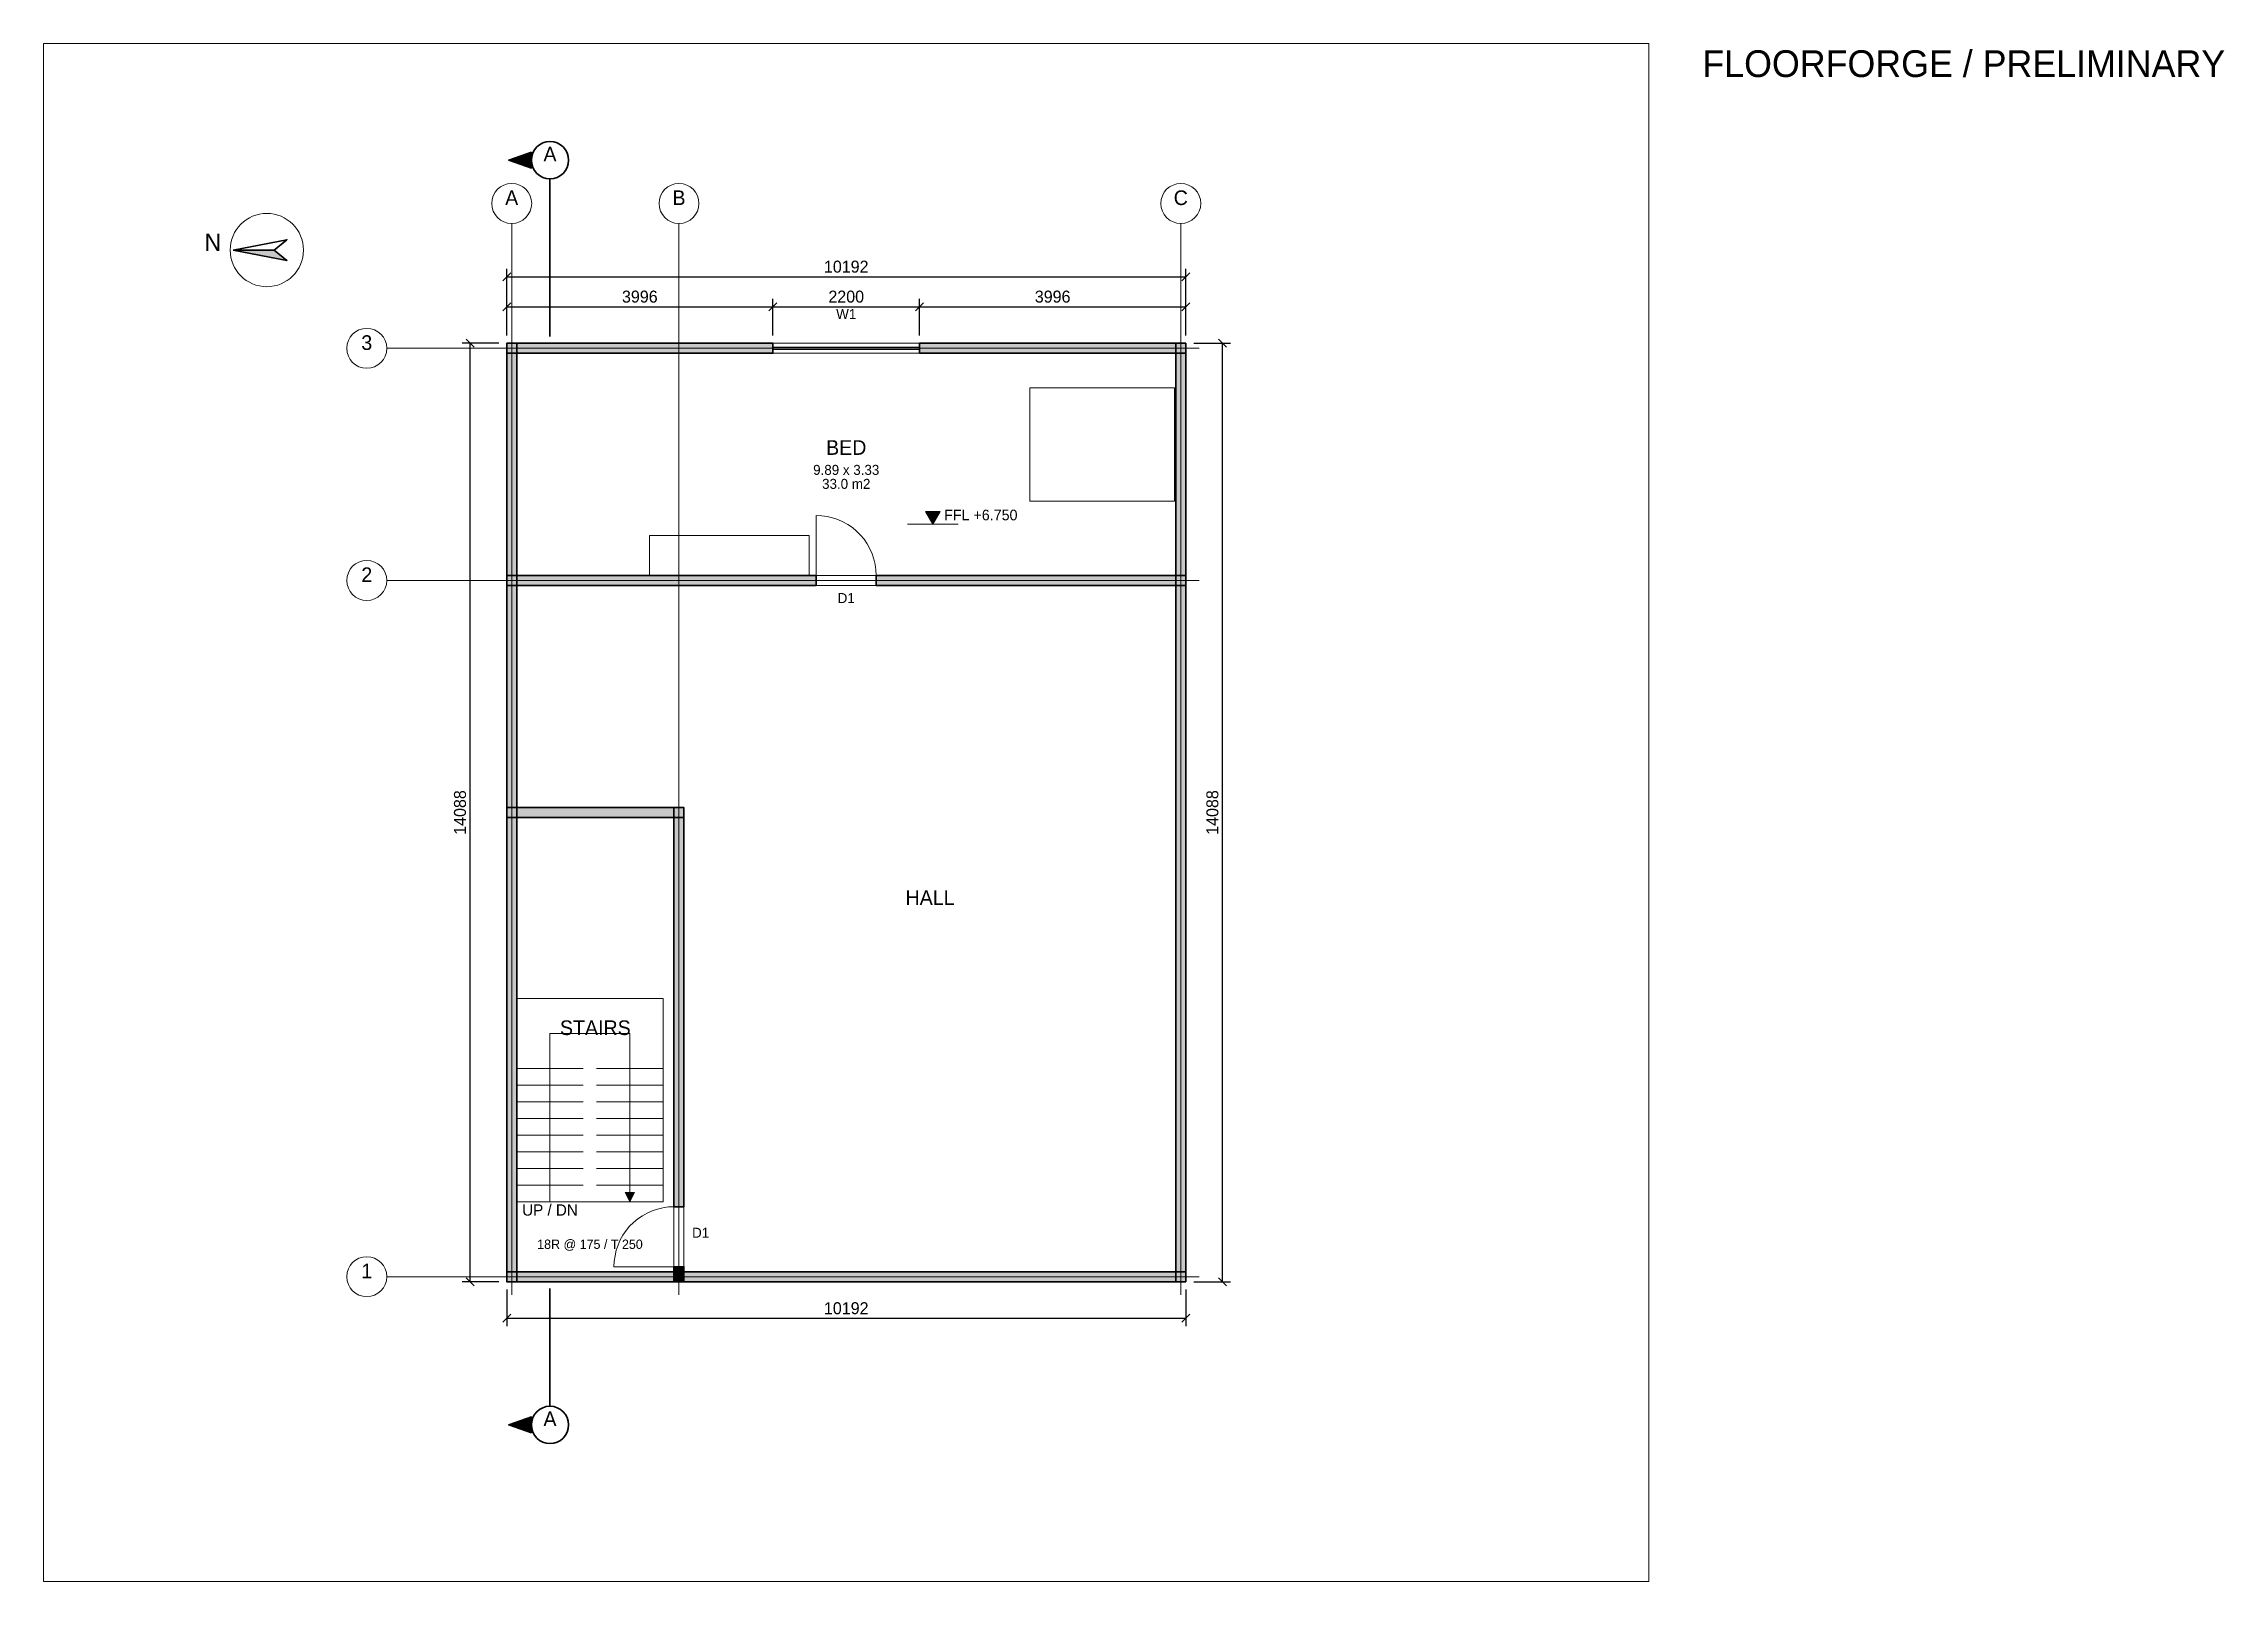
# Paper-space layout 'FLOOR-2' of a CAD drawing. Header units: millimetres. Extents: x 20 to 346, y 30 to 260.
# The model-space entities are those that its viewports show. They can reach past a viewport. Long polylines and large blocks are cut down to what shows.
import ezdxf
from ezdxf.enums import TextEntityAlignment as Align

# ---------------------------------------------------------------- set-up
doc = ezdxf.new("R2010")
doc.units = ezdxf.units.MM
for name, color, linetype, lineweight in [('A-ANNO', 7, 'Continuous', 18), ('A-DIMS', 7, 'Continuous', 13), ('A-DOOR', 3, 'Continuous', 18), ('A-FLOR', 8, 'Continuous', 13), ('A-FURN', 8, 'Continuous', 13), ('A-GRID', 8, 'Continuous', 13), ('A-LEVL', 7, 'Continuous', 13), ('A-SECT', 1, 'Continuous', 35), ('A-STAIR', 7, 'Continuous', 18), ('A-TAGS', 1, 'Continuous', 13), ('A-WALL', 7, 'Continuous', 35), ('A-WIND', 4, 'Continuous', 18)]:
    doc.layers.add(name, color=color, linetype=linetype, lineweight=lineweight)
doc.dimstyles.new('FF-ARCH', dxfattribs={"dimtxt": 180, "dimasz": 90, "dimexe": 120, "dimexo": 120, "dimgap": 60, "dimtad": 1, "dimdec": 0, "dimtsz": 60, "dimcen": 2.5, "dimazin": 3, "dimtfac": 1, "dimtmove": 0, "dimatfit": 3})

msp = doc.modelspace()

# ---------------------------------------------------------------- hatches: boundary and pattern name
at = {"layer": 'A-LEVL'}
msp.add_hatch(color=7, dxfattribs=at).paths.add_polyline_path([(50670, 11560.8), (50890, 11560.8), (50780, 11370.8)])
at = {"layer": 'A-SECT'}
for points in [[(44754, 16958), (44414, 16838), (44754, 16718)], [(44754, -2270), (44414, -2150), (44754, -2030)]]:
    msp.add_hatch(color=7, dxfattribs=at).paths.add_polyline_path(points)
at = {"layer": 'A-STAIR'}
msp.add_hatch(color=7, dxfattribs=at).paths.add_polyline_path([(46164, 1340), (46304, 1340), (46234, 1200)])
at = {"layer": 'A-WALL'}
for points in [[(40278, 15488), (41086.5, 15334), (40894, 15488)], [(44384, 14013), (44384, 14088), (44534, 14088), (44534, 10528.5), (44534, 10453.5), (44384, 10453.5), (44384, 14013)], [(44459, 13938), (44384, 13938), (44384, 14088), (48380, 14088), (48380, 13938), (44459, 13938)], [(54576, 14088), (54576, 13938), (50580, 13938), (50580, 14088), (54501, 14088), (54576, 14088)], [(54426, 14013), (54426, 14088), (54576, 14088), (54576, 10528.5), (54576, 10453.5), (54426, 10453.5), (54426, 14013)], [(44384, 10528.5), (44384, 10603.5), (44534, 10603.5), (44534, 7044), (44534, 6969), (44384, 6969), (44384, 10528.5)], [(44459, 10453.5), (44384, 10453.5), (44384, 10603.5), (49030, 10603.5), (49030, 10453.5), (44459, 10453.5)], [(54576, 10603.5), (54576, 10453.5), (49930, 10453.5), (49930, 10603.5), (54501, 10603.5), (54576, 10603.5)], [(54426, 10528.5), (54426, 10603.5), (54576, 10603.5), (54576, 75), (54576, 0), (54426, 0), (54426, 10528.5)], [(44384, 7044), (44384, 7119), (44534, 7119), (44534, 75), (44534, 0), (44384, 0), (44384, 7044)], [(46969.5, 7119), (47044.5, 7119), (47044.5, 6969), (44459, 6969), (44384, 6969), (44384, 7119), (46969.5, 7119)], [(46894.5, 7119), (47044.5, 7119), (47044.5, 1125), (46894.5, 1125), (46894.5, 7044), (46894.5, 7119)], [(46969.5, 150), (47044.5, 150), (47044.5, 0), (44459, 0), (44384, 0), (44384, 150), (46969.5, 150)], [(47044.5, 75), (47044.5, 0), (46894.5, 0), (46894.5, 225), (47044.5, 225), (47044.5, 75)], [(54501, 150), (54576, 150), (54576, 0), (46969.5, 0), (46894.5, 0), (46894.5, 150), (54501, 150)]]:
    msp.add_hatch(color=7, dxfattribs=at).paths.add_polyline_path(points)

# ---------------------------------------------------------------- linework, layer by layer
at = {"layer": 'A-ANNO'}
msp.add_circle((40784, 15488), 550, dxfattribs=at)
at = {"layer": 'A-DOOR'}
for p, q in [((49030, 10603.5), (49030, 11503.5)), ((46894.5, 225), (45994.5, 225))]:
    msp.add_line(p, q, dxfattribs=at)
for points in [[(49930, 10603.5), (49926.2, 10686.5), (49914.7, 10768.9), (49895.6, 10849.8), (49869.2, 10928.6), (49835.6, 11004.7), (49795.2, 11077.3), (49748.2, 11145.9), (49695.1, 11209.8), (49636.3, 11268.6), (49572.4, 11321.7), (49503.8, 11368.7), (49431.2, 11409.1), (49355.1, 11442.7), (49276.3, 11469.1), (49195.4, 11488.2), (49113, 11499.7), (49030, 11503.5)], [(46894.5, 1125), (46811.5, 1121.2), (46729.1, 1109.7), (46648.2, 1090.6), (46569.4, 1064.2), (46493.3, 1030.6), (46420.7, 990.2), (46352.1, 943.2), (46288.2, 890.1), (46229.4, 831.3), (46176.3, 767.4), (46129.3, 698.8), (46088.9, 626.2), (46055.3, 550.1), (46028.9, 471.3), (46009.8, 390.4), (45998.3, 308), (45994.5, 225)]]:
    msp.add_lwpolyline(points, dxfattribs=at)
at = {"layer": 'A-FLOR'}
for points in [[(46894.5, 0), (44534, 0), (44459, 0), (44384, 0), (44384, 150), (44384, 6969), (44384, 7044), (44384, 7119), (44384, 10453.5), (44384, 10528.5), (44384, 10603.5), (44384, 13938), (44384, 14013), (44384, 14088), (44534, 14088), (54426, 14088), (54501, 14088), (54576, 14088), (54576, 13938), (54576, 10603.5), (54576, 10528.5), (54576, 10453.5), (54576, 150), (54576, 75), (54576, 0), (54426, 0), (47044.5, 0), (46969.5, 0), (46894.5, 0)], [(44534, 13938), (54426, 13938), (54426, 10603.5), (44534, 10603.5)], [(47044.5, 7119), (44534, 7119), (44534, 10453.5), (54426, 10453.5), (54426, 150), (47044.5, 150)], [(46894.5, 150), (44534, 150), (44534, 6969), (46894.5, 6969)], [(46734, 4250), (44534, 4250), (44534, 1200), (46734, 1200), (46734, 4250)]]:
    msp.add_lwpolyline(points, close=True, dxfattribs=at)
at = {"layer": 'A-FURN'}
for points in [[(54406, 11718), (54406, 13418), (52236, 13418), (52236, 11718)], [(48926, 10603.5), (48926, 11203.5), (46526, 11203.5), (46526, 10603.5)]]:
    msp.add_lwpolyline(points, close=True, dxfattribs=at)
at = {"layer": 'A-GRID'}
for p, q in [((44459, -200), (44459, 15888)), ((46970, -200), (46970, 15888)), ((54501, -200), (54501, 15888)), ((42584, 14013), (54776, 14013)), ((42584, 10528), (54776, 10528)), ((42584, 75), (54776, 75))]:
    msp.add_line(p, q, dxfattribs=at)
for centre in [(44459, 16188), (46970, 16188), (54501, 16188), (42284, 14013), (42284, 10528), (42284, 75)]:
    msp.add_circle(centre, 300, dxfattribs=at)
at = {"layer": 'A-LEVL'}
msp.add_line((50400, 11370.8), (51160, 11370.8), dxfattribs=at)
msp.add_lwpolyline([(50670, 11560.8), (50890, 11560.8), (50780, 11370.8)], close=True, dxfattribs=at)
at = {"layer": 'A-SECT'}
for p, q in [((45034, 16258), (45034, 16558)), ((45034, 14188), (45034, 16258)), ((45034, -100), (45034, -1570)), ((45034, -1570), (45034, -1870))]:
    msp.add_line(p, q, dxfattribs=at)
for points in [[(44754, 16958), (44414, 16838), (44754, 16718)], [(44754, -2270), (44414, -2150), (44754, -2030)]]:
    msp.add_lwpolyline(points, close=True, dxfattribs=at)
for centre in [(45034, 16838), (45034, -2150)]:
    msp.add_circle(centre, 280, dxfattribs=at)
at = {"layer": 'A-STAIR'}
for p, q in [((44534, 3200), (45534, 3200)), ((44534, 2950), (45534, 2950)), ((45734, 3200), (46734, 3200)), ((45734, 2950), (46734, 2950)), ((44534, 2700), (45534, 2700)), ((45734, 2700), (46734, 2700)), ((44534, 2450), (45534, 2450)), ((45734, 2450), (46734, 2450)), ((44534, 2200), (45534, 2200)), ((45734, 2200), (46734, 2200)), ((44534, 1950), (45534, 1950)), ((44534, 1700), (45534, 1700)), ((45734, 1950), (46734, 1950)), ((45734, 1700), (46734, 1700)), ((44534, 1450), (45534, 1450)), ((45734, 1450), (46734, 1450)), ((44534, 1200), (45534, 1200)), ((45734, 1200), (46734, 1200))]:
    msp.add_line(p, q, dxfattribs=at)
msp.add_lwpolyline([(45034, 1200), (45034, 3725), (46234, 3725), (46234, 1200)], dxfattribs=at)
msp.add_lwpolyline([(46164, 1340), (46304, 1340), (46234, 1200)], close=True, dxfattribs=at)
at = {"layer": 'A-WALL'}
for points in [[(40278, 15488), (41086.5, 15642), (40894, 15488)], [(40278, 15488), (41086.5, 15334), (40894, 15488)], [(44384, 14013), (44384, 14088), (44534, 14088), (44534, 10528.5), (44534, 10453.5), (44384, 10453.5), (44384, 14013)], [(44459, 13938), (44384, 13938), (44384, 14088), (48380, 14088), (48380, 13938), (44459, 13938)], [(54576, 14088), (54576, 13938), (50580, 13938), (50580, 14088), (54501, 14088), (54576, 14088)], [(54426, 14013), (54426, 14088), (54576, 14088), (54576, 10528.5), (54576, 10453.5), (54426, 10453.5), (54426, 14013)], [(44384, 10528.5), (44384, 10603.5), (44534, 10603.5), (44534, 7044), (44534, 6969), (44384, 6969), (44384, 10528.5)], [(44459, 10453.5), (44384, 10453.5), (44384, 10603.5), (49030, 10603.5), (49030, 10453.5), (44459, 10453.5)], [(54576, 10603.5), (54576, 10453.5), (49930, 10453.5), (49930, 10603.5), (54501, 10603.5), (54576, 10603.5)], [(54426, 10528.5), (54426, 10603.5), (54576, 10603.5), (54576, 75), (54576, 0), (54426, 0), (54426, 10528.5)], [(44384, 7044), (44384, 7119), (44534, 7119), (44534, 75), (44534, 0), (44384, 0), (44384, 7044)], [(46969.5, 7119), (47044.5, 7119), (47044.5, 6969), (44459, 6969), (44384, 6969), (44384, 7119), (46969.5, 7119)], [(46894.5, 7119), (47044.5, 7119), (47044.5, 1125), (46894.5, 1125), (46894.5, 7044), (46894.5, 7119)], [(46969.5, 150), (47044.5, 150), (47044.5, 0), (44459, 0), (44384, 0), (44384, 150), (46969.5, 150)], [(47044.5, 75), (47044.5, 0), (46894.5, 0), (46894.5, 225), (47044.5, 225), (47044.5, 75)], [(54501, 150), (54576, 150), (54576, 0), (46969.5, 0), (46894.5, 0), (46894.5, 150), (54501, 150)]]:
    msp.add_lwpolyline(points, close=True, dxfattribs=at)
at = {"layer": 'A-WIND'}
for p, q in [((48380, 14088), (50580, 14088)), ((48380, 14088), (48380, 13938)), ((50580, 14088), (50580, 13938)), ((48380, 14031), (50580, 14031)), ((48380, 13995), (50580, 13995)), ((48380, 13938), (50580, 13938))]:
    msp.add_line(p, q, dxfattribs=at)

# ---------------------------------------------------------------- texts
at = {"layer": 'A-ANNO'}
for s, height, p in [('N', 260, (39974, 15398)), ('BED', 220, (49480, 12347.8)), ('9.89 x 3.33', 150, (49480, 12068.2)), ('33.0 m2', 150, (49480, 11858.2)), ('HALL', 220, (50737.8, 5590.1)), ('STAIRS', 220, (45714.2, 3636.5))]:
    msp.add_text(s, height=height, dxfattribs=at).set_placement(p, align=Align.BOTTOM_CENTER)
at = {"layer": 'A-GRID'}
for s, p in [('A', (44459, 16098)), ('B', (46970, 16098)), ('C', (54501, 16098)), ('3', (42284, 13923)), ('2', (42284, 10438)), ('1', (42284, -15))]:
    msp.add_text(s, height=220, dxfattribs=at).set_placement(p, align=Align.BOTTOM_CENTER)
at = {"layer": 'A-LEVL'}
msp.add_text('FFL +6.750', height=160, dxfattribs=at).set_placement((50950, 11430.8))
at = {"layer": 'A-SECT'}
for p in [(45034, 16753), (45034, -2235)]:
    msp.add_text('A', height=220, dxfattribs=at).set_placement(p, align=Align.BOTTOM_CENTER)
at = {"layer": 'A-STAIR'}
for s, height, p in [('UP / DN', 170, (45034, 940)), ('18R @ 175 / T 250', 140, (45634, 450))]:
    msp.add_text(s, height=height, dxfattribs=at).set_placement(p, align=Align.BOTTOM_CENTER)
at = {"layer": 'A-TAGS'}
for s, p in [('W1', (49480, 14408)), ('D1', (49480, 10143.5)), ('D1', (47294.5, 615))]:
    msp.add_text(s, height=150, dxfattribs=at).set_placement(p, align=Align.BOTTOM_CENTER)

# ---------------------------------------------------------------- dimensions: what is measured, and where the dimension line sits
at = {"layer": 'A-DIMS'}
for base, p1, p2 in [((44384, 15088), (44384, 14088), (54576, 14088)), ((44384, 14638), (44384, 14088), (48380, 14088)), ((48380, 14638), (48380, 14088), (50580, 14088)), ((50580, 14638), (50580, 14088), (54576, 14088)), ((44384, -550), (44384, 0), (54576, 0))]:
    msp.add_linear_dim(base=base, p1=p1, p2=p2, dimstyle='FF-ARCH', dxfattribs=at).render()
for base, p1, p2 in [((43834, 0), (44384, 0), (44384, 14088)), ((55126, 0), (54576, 0), (54576, 14088))]:
    msp.add_linear_dim(base=base, p1=p1, p2=p2, angle=90, dimstyle='FF-ARCH', dxfattribs=at).render()

psp = doc.layouts.new('FLOOR-2')

# ---------------------------------------------------------------- texts
psp.add_text('FLOORFORGE / PRELIMINARY', height=4).set_placement((268, 255))

# ---------------------------------------------------------------- viewports
at = {"layer": 'VIEWPORTS'}
psp.add_viewport(center=(140, 145), size=(240, 230), view_center_point=(49480, 7044), view_height=23088, dxfattribs=at)

doc.saveas('drawing.dxf')
